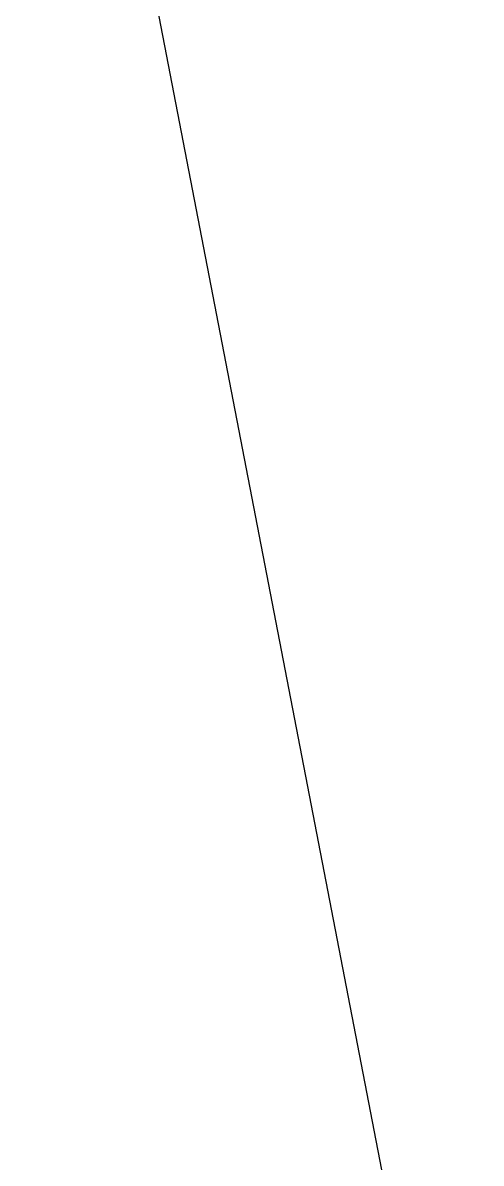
# Model space of a CAD drawing. Extents: x 669586 to 685806, y -4580 to 6900.
# Drawn here: x 679132.119 to 679133.057, y -1058.085 to -1055.752 of the extents above; entities that cross this region are included whole.
import ezdxf

# ---------------------------------------------------------------- set-up
doc = ezdxf.new("R2010")
doc.units = 0
doc.header["$LTSCALE"] = 200
doc.header["$MEASUREMENT"] = 0
doc.layers.get('0').update_dxf_attribs({"linetype": 'CONTINUOUS'})
doc.layers.add('ASSI', color=6, linetype='CONTINUOUS')
doc.layers.add('LINEA_ANG', color=2, linetype='CONTINUOUS')
doc.styles.add('QUOTE', font='ROMANS8.SHX', dxfattribs={"width": 0.7})
doc.styles.get("Standard").update_dxf_attribs({"font": 'ROMANS8.SHX', "width": 0.7})

# ---------------------------------------------------------------- blocks, each defined once
blk = doc.blocks.new('ASSE98')
blk.add_line((0, 0), (1, 0))
at = {"color": 7, "flags": 1}
for tag, p in [('LAV1', (3.07430714, 6.82846529)), ('LAV2', (3.07430714, 6.49513195)), ('LAV3', (3.07430714, 6.16179862)), ('LAV4', (3.07430714, 5.82846529)), ('LAV5', (3.07430714, 5.49513195)), ('LAV6', (3.07430714, 5.16179862)), ('LAV7', (3.07430714, 4.82846529)), ('LAV8', (3.07430714, 4.49513195)), ('LAV9', (3.07430714, 4.16179862)), ('LAV10', (3.07430714, 3.82846529))]:
    blk.add_attdef(tag, p, '', height=0.2, dxfattribs=at)
at = {"color": 7, "style": 'QUOTE', "width": 0.5, "flags": 1}
for tag, p in [('TI', (1.38307631, 6.82731031)), ('DI_S', (1.38307631, 6.42178258)), ('D_S', (1.38307631, 6.020917)), ('E_S', (1.38307631, 5.68064708)), ('NFORI', (1.36454378, 5.29791777)), ('ALAR', (1.36348997, 4.93245518)), ('FAM', (1.37750135, 4.54645162)), ('ALA', (1.38307631, 4.19257138)), ('DISP2', (1.38307631, 3.84971424)), ('DISP1', (1.38307631, 3.5068571)), ('PINZAF', (1.38307631, 3.16399995)), ('PINZAI', (1.38307631, 2.82114281)), ('TRP', (1.38307631, 2.47828567)), ('NP', (1.38307631, 2.13542852)), ('SV', (1.38307631, 1.79257138)), ('PESO', (1.38307631, 1.44971424)), ('QUA', (1.38307631, 1.1068571)), ('LUN', (1.38307631, 0.76399995)), ('PROF', (1.38307631, 0.42114281)), ('POS', (1.38307631, 0.07828567))]:
    blk.add_attdef(tag, p, '', height=0.2, dxfattribs=at)

msp = doc.modelspace()

# ---------------------------------------------------------------- linework, layer by layer
at = {"layer": 'LINEA_ANG'}
msp.add_line((679204.2727, -1428.4369), (677778.3925, 5965.3284), dxfattribs=at)

# ---------------------------------------------------------------- block references
at = {"layer": 'ASSI', "xscale": 7530, "rotation": 100.9154326102442}
msp.add_blockref('ASSE98', (679204.2402, -1428.2685), dxfattribs=at)

doc.saveas('drawing.dxf')
